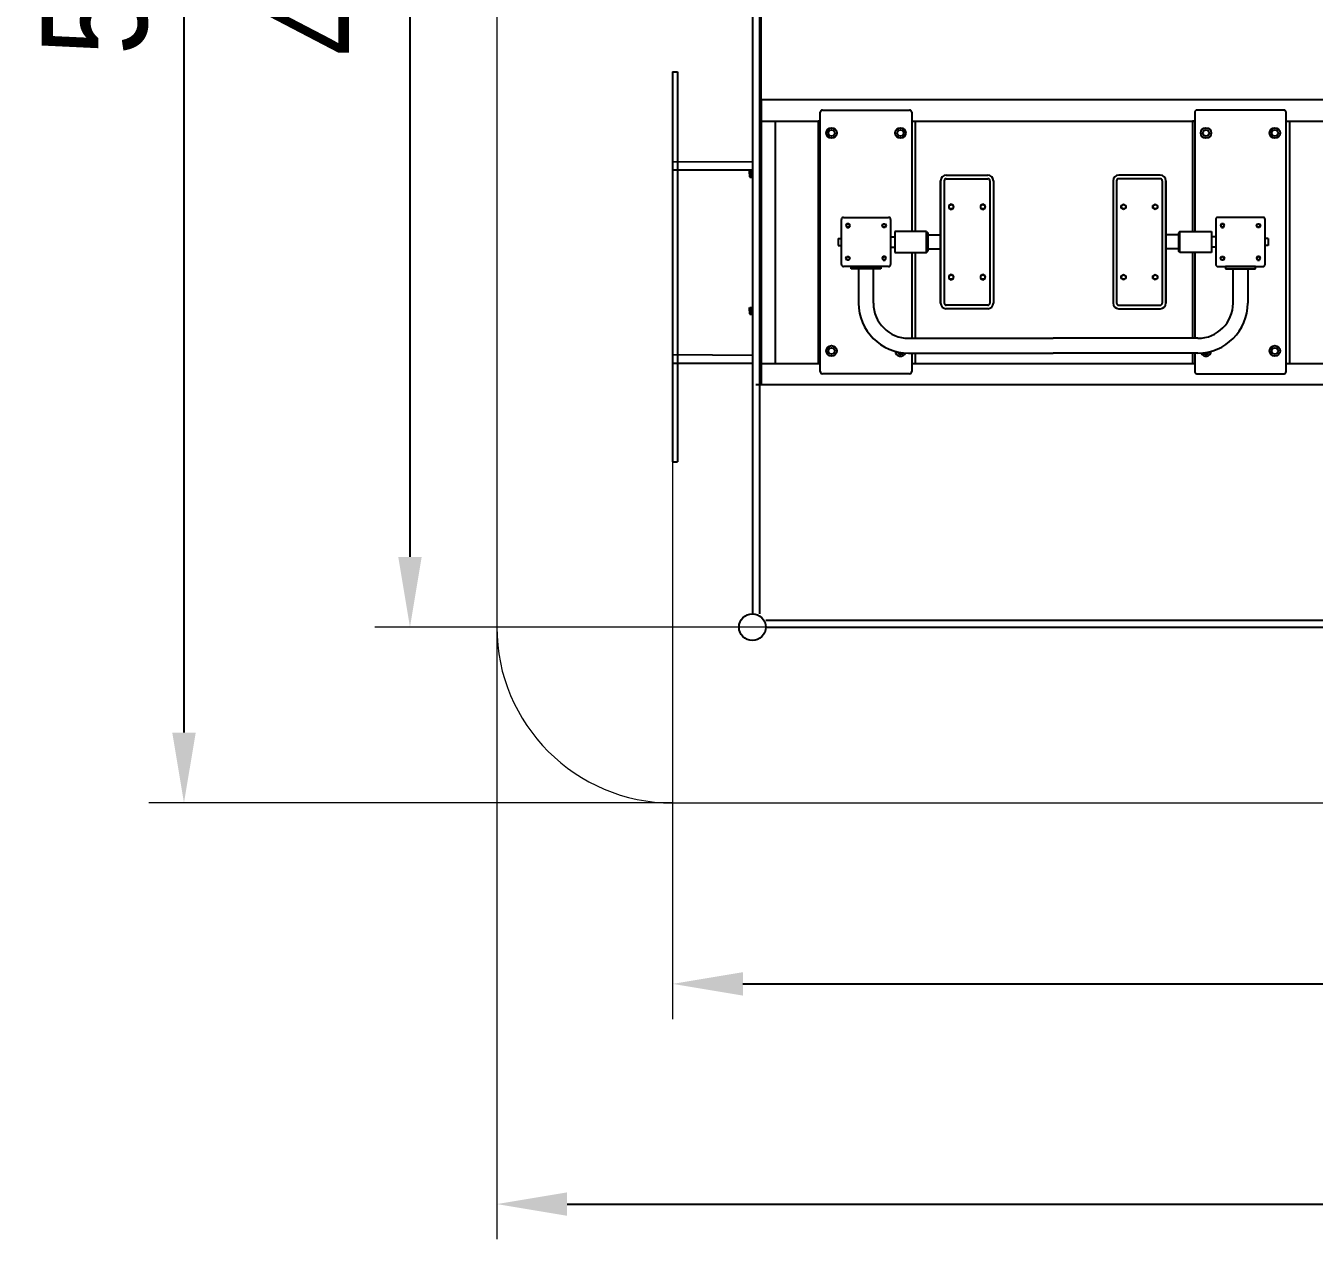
# Model space of a CAD drawing. Header units: millimetres. Extents: x -4989 to 3850, y -3780 to 2461.
# Drawn here: x -4989 to -1324, y -3780 to -328 of the extents above; entities that cross this region are included whole.
import ezdxf

# ---------------------------------------------------------------- set-up
doc = ezdxf.new("R2010")
doc.units = ezdxf.units.MM
for name, color, linetype in [('DIKOM_ЗОНА', 80, 'Continuous'), ('DIKOM_ОБЪЕКТ', 7, 'Continuous'), ('DIKOM_РАЗМЕР_ЗОНА', 7, 'Continuous'), ('DIKOM_РАЗМЕР_ОБЪЕКТА', 7, 'Continuous')]:
    doc.layers.add(name, color=color, linetype=linetype)
doc.styles.add('style1', font='arial.ttf', dxfattribs={"width": 0.8})
doc.dimstyles.new('1-50', dxfattribs={"dimtxt": 300, "dimasz": 200, "dimexe": 100, "dimexo": 0, "dimgap": 100, "dimtad": 1, "dimdec": 0, "dimtxsty": 'style1', "dimcen": 0, "dimclrd": 7, "dimclre": 7, "dimadec": 1, "dimazin": 2, "dimtfac": 1, "dimtdec": 0, "dimtmove": 0, "dimatfit": 3, "dimfxl": 0, "dimlwd": 25, "dimlwe": 18, "dimarcsym": 0})

# ---------------------------------------------------------------- blocks, each defined once
blk = doc.blocks.new('*D0')
at = {"layer": 'Defpoints', "color": 0, "transparency": 16777216}
for p in [(3115.5, 1959.7), (-3896.5, -2039.1), (3081.8, -2039.1)]:
    blk.add_point(p, dxfattribs=at)
at = {"layer": 'DIKOM_РАЗМЕР_ОБЪЕКТА', "color": 7, "lineweight": 18, "transparency": 16777216}
for p, q in [((3115.5, 1959.7), (-3996.5, 1959.7)), ((3081.8, -2039.1), (-3996.5, -2039.1))]:
    blk.add_line(p, q, dxfattribs=at)
at = {"layer": 'DIKOM_РАЗМЕР_ОБЪЕКТА', "color": 7, "lineweight": 25, "transparency": 16777216}
blk.add_line((-3896.5, 1759.7), (-3896.5, -1839.1), dxfattribs=at)
at = {"layer": 'DIKOM_РАЗМЕР_ОБЪЕКТА', "color": 7, "transparency": 16777216}
for points in [[(-3929.8, 1759.7), (-3863.2, 1759.7), (-3896.5, 1959.7)], [(-3929.8, -1839.1), (-3863.2, -1839.1), (-3896.5, -2039.1)]]:
    blk.add_solid(points, dxfattribs=at)
at = {"layer": 'DIKOM_РАЗМЕР_ОБЪЕКТА', "color": 0, "transparency": 16777216, "insert": (-4149.7, -39.7), "char_height": 300, "attachment_point": 5, "rotation": 90, "style": 'style1'}
blk.add_mtext('4000', dxfattribs=at)
blk = doc.blocks.new('*D1')
at = {"layer": 'Defpoints', "color": 0, "transparency": 16777216}
for p in [(3348.8, -1276), (-3149.5, -1568.6), (3348.8, -3054)]:
    blk.add_point(p, dxfattribs=at)
at = {"layer": 'DIKOM_РАЗМЕР_ОБЪЕКТА', "color": 7, "lineweight": 18, "transparency": 16777216}
for p, q in [((3348.8, -1276), (3348.8, -3154)), ((-3149.5, -1568.6), (-3149.5, -3154))]:
    blk.add_line(p, q, dxfattribs=at)
at = {"layer": 'DIKOM_РАЗМЕР_ОБЪЕКТА', "color": 7, "lineweight": 25, "transparency": 16777216}
blk.add_line((-2949.5, -3054), (3148.8, -3054), dxfattribs=at)
at = {"layer": 'DIKOM_РАЗМЕР_ОБЪЕКТА', "color": 7, "transparency": 16777216}
for points in [[(-2949.5, -3020.7), (-2949.5, -3087.3), (-3149.5, -3054)], [(3148.8, -3020.7), (3148.8, -3087.3), (3348.8, -3054)]]:
    blk.add_solid(points, dxfattribs=at)
at = {"layer": 'DIKOM_РАЗМЕР_ОБЪЕКТА', "color": 0, "transparency": 16777216, "insert": (99.7, -2800.8), "char_height": 300, "attachment_point": 5, "style": 'style1'}
blk.add_mtext('6500', dxfattribs=at)
blk = doc.blocks.new('*D2')
at = {"layer": 'Defpoints', "color": 0, "transparency": 16777216}
for p in [(3849.7, -390.4), (-3649.5, -443.9), (3849.7, -3680.5)]:
    blk.add_point(p, dxfattribs=at)
at = {"layer": 'DIKOM_РАЗМЕР_ЗОНА', "color": 7, "lineweight": 18, "transparency": 16777216}
for p, q in [((3849.7, -390.4), (3849.7, -3780.5)), ((-3649.5, -443.9), (-3649.5, -3780.5))]:
    blk.add_line(p, q, dxfattribs=at)
at = {"layer": 'DIKOM_РАЗМЕР_ЗОНА', "color": 7, "lineweight": 25, "transparency": 16777216}
blk.add_line((-3449.5, -3680.5), (3649.7, -3680.5), dxfattribs=at)
at = {"layer": 'DIKOM_РАЗМЕР_ЗОНА', "color": 7, "transparency": 16777216}
for points in [[(-3449.5, -3647.2), (-3449.5, -3713.8), (-3649.5, -3680.5)], [(3649.7, -3647.2), (3649.7, -3713.8), (3849.7, -3680.5)]]:
    blk.add_solid(points, dxfattribs=at)
at = {"layer": 'DIKOM_РАЗМЕР_ЗОНА', "color": 0, "transparency": 16777216, "insert": (100.1, -3427.3), "char_height": 300, "attachment_point": 5, "style": 'style1'}
blk.add_mtext('7500', dxfattribs=at)
blk = doc.blocks.new('*D3')
at = {"layer": 'Defpoints', "color": 0, "transparency": 16777216}
for p in [(-3149.5, 2460.9), (-4539.3, -2539.1), (-3149.5, -2539.1)]:
    blk.add_point(p, dxfattribs=at)
at = {"layer": 'DIKOM_РАЗМЕР_ЗОНА', "color": 7, "lineweight": 18, "transparency": 16777216}
for p, q in [((-3149.5, 2460.9), (-4639.3, 2460.9)), ((-3149.5, -2539.1), (-4639.3, -2539.1))]:
    blk.add_line(p, q, dxfattribs=at)
at = {"layer": 'DIKOM_РАЗМЕР_ЗОНА', "color": 7, "lineweight": 25, "transparency": 16777216}
blk.add_line((-4539.3, 2260.9), (-4539.3, -2339.1), dxfattribs=at)
at = {"layer": 'DIKOM_РАЗМЕР_ЗОНА', "color": 7, "transparency": 16777216}
for points in [[(-4572.6, 2260.9), (-4505.9, 2260.9), (-4539.3, 2460.9)], [(-4572.6, -2339.1), (-4505.9, -2339.1), (-4539.3, -2539.1)]]:
    blk.add_solid(points, dxfattribs=at)
at = {"layer": 'DIKOM_РАЗМЕР_ЗОНА', "color": 0, "transparency": 16777216, "insert": (-4792.4, -39.1), "char_height": 300, "attachment_point": 5, "rotation": 90, "style": 'style1'}
blk.add_mtext('5000', dxfattribs=at)

msp = doc.modelspace()

# ---------------------------------------------------------------- linework, layer by layer
at = {"layer": 'DIKOM_ЗОНА', "color": 3, "lineweight": 15}
for p, q in [((-3649.5, 1960.9), (-3649.5, -2039.1)), ((-3149.5, -2539.1), (3349.7, -2539.1))]:
    msp.add_line(p, q, dxfattribs=at)
msp.add_arc((-3149.5, -2039.1), 500, 180, 270, dxfattribs=at)
at = {"layer": 'DIKOM_ОБЪЕКТ'}
for p, q in [((-2922.5, 1922.9), (-2922.5, -2001.1)), ((-2902.5, 1922.9), (-2902.5, -2001.1)), ((-2897.5, -1349.1), (-2897.5, 1270.9)), ((-3149.5, -458.7), (-3149.5, -1568.6)), ((-3149.5, -458.7), (-3135.5, -458.7)), ((-3135.5, -458.7), (-3135.5, -1568.6)), ((77.5, -539.1), (-2897.5, -539.1)), ((-2897.5, -539.1), (-2897.5, -1349.1)), ((-2729.3, -1312.1), (-2729.3, -574.1)), ((-2723.3, -568.1), (-2475.3, -568.1)), ((-2469.3, -574.1), (-2469.3, -913.1)), ((-1664.3, -574.1), (-1664.3, -913.1)), ((-1410.3, -568.1), (-1658.3, -568.1)), ((-1404.3, -1312.1), (-1404.3, -574.1)), ((-2897.5, -599.1), (-2729.3, -599.1)), ((-2897.5, -599.1), (-2857.5, -599.1)), ((-2897.5, -699.1), (-2897.5, -599.1)), ((-2857.5, -599.1), (-2857.5, -1289.1)), ((-2729.3, -599.1), (-2735.5, -599.1)), ((-2735.5, -599.1), (-2735.5, -1289.1)), ((-2469.3, -599.1), (-1664.3, -599.1)), ((-2469.3, -599.1), (-2459.5, -599.1)), ((-2459.5, -599.1), (-2459.5, -913.1)), ((-1664.3, -599.1), (-1670.5, -599.1)), ((-1670.5, -599.1), (-1670.5, -913.1)), ((-1404.3, -599.1), (-1061.3, -599.1)), ((-1404.3, -599.1), (-1394.5, -599.1)), ((-1394.5, -599.1), (-1394.5, -1289.1)), ((-3149.5, -713.7), (-2921.7, -715.1)), ((-2922.7, -739.1), (-3149.5, -739.1)), ((-2930.9, -741.5), (-2930, -739.8)), ((-2930.9, -749.1), (-2930.9, -741.5)), ((-2930.9, -749.1), (-2930.9, -756.7)), ((-2930.9, -756.7), (-2930, -758.3)), ((-2930, -739.8), (-2924.5, -739.8)), ((-2930, -744.4), (-2924.5, -744.4)), ((-2930, -753.7), (-2924.5, -753.7)), ((-2930, -758.3), (-2924.5, -758.3)), ((-2924.5, -749.1), (-2924.5, -739.1)), ((-2924.5, -739.1), (-2922.5, -739.1)), ((-2924.5, -739.8), (-2924.5, -749.1)), ((-2924.5, -758.3), (-2924.5, -749.1)), ((-2924.5, -749.1), (-2924.5, -759.1)), ((-2924.5, -759.1), (-2922.5, -759.1)), ((-2922.5, -739.1), (-2922.5, -749.1)), ((-2922.5, -759.1), (-2922.5, -749.1)), ((-2387, -1117.1), (-2387, -769.1)), ((-2387, -769.1), (-2387, -1117.1)), ((-2377, -769.1), (-2377, -1117.1)), ((-2371, -753.1), (-2253, -753.1)), ((-2371, -763.1), (-2253, -763.1)), ((-2247, -769.1), (-2247, -1117.1)), ((-2237, -769.1), (-2237, -1117.1)), ((-1896.6, -769.1), (-1896.6, -1117.1)), ((-1886.6, -769.1), (-1886.6, -1117.1)), ((-1762.6, -753.1), (-1880.6, -753.1)), ((-1762.6, -763.1), (-1880.6, -763.1)), ((-1756.6, -769.1), (-1756.6, -1117.1)), ((-1746.6, -1117.1), (-1746.6, -769.1)), ((-1746.6, -769.1), (-1746.6, -1117.1)), ((-2357, -835.6), (-2363.5, -839.3)), ((-2363.5, -839.3), (-2363.5, -846.8)), ((-2350.5, -839.3), (-2357, -835.6)), ((-2350.5, -846.8), (-2350.5, -839.3)), ((-2267, -835.6), (-2273.5, -839.3)), ((-2273.5, -839.3), (-2273.5, -846.8)), ((-2260.5, -839.3), (-2267, -835.6)), ((-2260.5, -846.8), (-2260.5, -839.3)), ((-1873.1, -839.3), (-1866.6, -835.6)), ((-1873.1, -846.8), (-1873.1, -839.3)), ((-1866.6, -835.6), (-1860.1, -839.3)), ((-1860.1, -839.3), (-1860.1, -846.8)), ((-1783.1, -839.3), (-1776.6, -835.6)), ((-1783.1, -846.8), (-1783.1, -839.3)), ((-1776.6, -835.6), (-1770.1, -839.3)), ((-1770.1, -839.3), (-1770.1, -846.8)), ((-2669.3, -1007.1), (-2669.3, -879.1)), ((-2663.3, -873.1), (-2535.3, -873.1)), ((-2529.3, -879.1), (-2529.3, -1007.1)), ((-2363.5, -846.8), (-2357, -850.6)), ((-2357, -850.6), (-2350.5, -846.8)), ((-2273.5, -846.8), (-2267, -850.6)), ((-2267, -850.6), (-2260.5, -846.8)), ((-1866.6, -850.6), (-1873.1, -846.8)), ((-1860.1, -846.8), (-1866.6, -850.6)), ((-1776.6, -850.6), (-1783.1, -846.8)), ((-1770.1, -846.8), (-1776.6, -850.6)), ((-1604.3, -879.1), (-1604.3, -1007.1)), ((-1470.3, -873.1), (-1598.3, -873.1)), ((-1464.3, -1007.1), (-1464.3, -879.1)), ((-2653.5, -891.7), (-2656.4, -896.7)), ((-2656.4, -896.7), (-2653.5, -901.7)), ((-2647.7, -891.7), (-2653.5, -891.7)), ((-2653.5, -901.7), (-2647.7, -901.7)), ((-2644.8, -896.7), (-2647.7, -891.7)), ((-2647.7, -901.7), (-2644.8, -896.7)), ((-2553.8, -896.7), (-2550.9, -891.7)), ((-2550.9, -901.7), (-2553.8, -896.7)), ((-2550.9, -891.7), (-2545.1, -891.7)), ((-2545.1, -901.7), (-2550.9, -901.7)), ((-2545.1, -891.7), (-2542.2, -896.7)), ((-2542.2, -896.7), (-2545.1, -901.7)), ((-2517.3, -913.1), (-2517.3, -973.1)), ((-2427.3, -913.1), (-2517.3, -913.1)), ((-2427.3, -973.1), (-2427.3, -913.1)), ((-2427.3, -913.1), (-2423.3, -916.8)), ((-1706.3, -913.1), (-1710.3, -916.8)), ((-1706.3, -973.1), (-1706.3, -913.1)), ((-1706.3, -913.1), (-1616.3, -913.1)), ((-1616.3, -913.1), (-1616.3, -973.1)), ((-1588.5, -891.7), (-1591.4, -896.7)), ((-1591.4, -896.7), (-1588.5, -901.7)), ((-1582.7, -891.7), (-1588.5, -891.7)), ((-1588.5, -901.7), (-1582.7, -901.7)), ((-1579.8, -896.7), (-1582.7, -891.7)), ((-1582.7, -901.7), (-1579.8, -896.7)), ((-1488.8, -896.7), (-1485.9, -891.7)), ((-1485.9, -901.7), (-1488.8, -896.7)), ((-1485.9, -891.7), (-1480.1, -891.7)), ((-1480.1, -901.7), (-1485.9, -901.7)), ((-1480.1, -891.7), (-1477.2, -896.7)), ((-1477.2, -896.7), (-1480.1, -901.7)), ((-2678.1, -933.1), (-2678.1, -953.1)), ((-2678.1, -933.1), (-2669.3, -933.1)), ((-2529.3, -928.1), (-2517.3, -928.1)), ((-2423.3, -916.8), (-2423.3, -969.7)), ((-2423.3, -923.1), (-2387, -923.1)), ((-1710.3, -923.1), (-1746.6, -923.1)), ((-1710.3, -916.8), (-1710.3, -969.7)), ((-1604.3, -928.1), (-1616.3, -928.1)), ((-1455.5, -933.1), (-1464.3, -933.1)), ((-1455.5, -933.1), (-1455.5, -953.1)), ((-2678.1, -953.1), (-2669.3, -953.1)), ((-2656.4, -989.5), (-2653.5, -984.5)), ((-2653.5, -994.5), (-2656.4, -989.5)), ((-2653.5, -984.5), (-2647.7, -984.5)), ((-2647.7, -984.5), (-2644.8, -989.5)), ((-2644.8, -989.5), (-2647.7, -994.5)), ((-2550.9, -984.5), (-2553.8, -989.5)), ((-2553.8, -989.5), (-2550.9, -994.5)), ((-2545.1, -984.5), (-2550.9, -984.5)), ((-2542.2, -989.5), (-2545.1, -984.5)), ((-2545.1, -994.5), (-2542.2, -989.5)), ((-2529.3, -958.1), (-2517.3, -958.1)), ((-2517.3, -973.1), (-2427.3, -973.1)), ((-2469.3, -973.1), (-2469.3, -1217.1)), ((-2459.5, -973.1), (-2459.5, -1217.1)), ((-2427.3, -973.1), (-2423.3, -969.7)), ((-2423.3, -963.1), (-2387, -963.1)), ((-1710.3, -963.1), (-1746.6, -963.1)), ((-1706.3, -973.1), (-1710.3, -969.7)), ((-1616.3, -973.1), (-1706.3, -973.1)), ((-1670.5, -973.1), (-1670.5, -1217.1)), ((-1664.3, -973.1), (-1664.3, -1217.1)), ((-1604.3, -958.1), (-1616.3, -958.1)), ((-1591.4, -989.5), (-1588.5, -984.5)), ((-1588.5, -994.5), (-1591.4, -989.5)), ((-1588.5, -984.5), (-1582.7, -984.5)), ((-1582.7, -984.5), (-1579.8, -989.5)), ((-1579.8, -989.5), (-1582.7, -994.5)), ((-1485.9, -984.5), (-1488.8, -989.5)), ((-1488.8, -989.5), (-1485.9, -994.5)), ((-1480.1, -984.5), (-1485.9, -984.5)), ((-1477.2, -989.5), (-1480.1, -984.5)), ((-1480.1, -994.5), (-1477.2, -989.5)), ((-1455.5, -953.1), (-1464.3, -953.1)), ((-2535.3, -1013.1), (-2663.3, -1013.1)), ((-2647.7, -994.5), (-2653.5, -994.5)), ((-2641.8, -1019.1), (-2641.8, -1013.1)), ((-2641.8, -1013.1), (-2556.8, -1013.1)), ((-2556.8, -1019.1), (-2641.8, -1019.1)), ((-2620.3, -1019.1), (-2620.3, -1117.1)), ((-2578.3, -1117.1), (-2578.3, -1019.1)), ((-2556.8, -1013.1), (-2556.8, -1019.1)), ((-2550.9, -994.5), (-2545.1, -994.5)), ((-1598.3, -1013.1), (-1470.3, -1013.1)), ((-1582.7, -994.5), (-1588.5, -994.5)), ((-1576.8, -1013.1), (-1576.8, -1019.1)), ((-1491.8, -1013.1), (-1576.8, -1013.1)), ((-1576.8, -1019.1), (-1491.8, -1019.1)), ((-1555.3, -1117.1), (-1555.3, -1019.1)), ((-1513.3, -1019.1), (-1513.3, -1117.1)), ((-1491.8, -1019.1), (-1491.8, -1013.1)), ((-1485.9, -994.5), (-1480.1, -994.5)), ((-2357, -1035.6), (-2363.5, -1039.3)), ((-2363.5, -1039.3), (-2363.5, -1046.8)), ((-2363.5, -1046.8), (-2357, -1050.6)), ((-2350.5, -1039.3), (-2357, -1035.6)), ((-2357, -1050.6), (-2350.5, -1046.8)), ((-2350.5, -1046.8), (-2350.5, -1039.3)), ((-2267, -1035.6), (-2273.5, -1039.3)), ((-2273.5, -1039.3), (-2273.5, -1046.8)), ((-2273.5, -1046.8), (-2267, -1050.6)), ((-2260.5, -1039.3), (-2267, -1035.6)), ((-2267, -1050.6), (-2260.5, -1046.8)), ((-2260.5, -1046.8), (-2260.5, -1039.3)), ((-1873.1, -1039.3), (-1866.6, -1035.6)), ((-1873.1, -1046.8), (-1873.1, -1039.3)), ((-1866.6, -1050.6), (-1873.1, -1046.8)), ((-1866.6, -1035.6), (-1860.1, -1039.3)), ((-1860.1, -1046.8), (-1866.6, -1050.6)), ((-1860.1, -1039.3), (-1860.1, -1046.8)), ((-1783.1, -1039.3), (-1776.6, -1035.6)), ((-1783.1, -1046.8), (-1783.1, -1039.3)), ((-1776.6, -1050.6), (-1783.1, -1046.8)), ((-1776.6, -1035.6), (-1770.1, -1039.3)), ((-1770.1, -1046.8), (-1776.6, -1050.6)), ((-1770.1, -1039.3), (-1770.1, -1046.8)), ((-2930.9, -1131.5), (-2930, -1129.8)), ((-2930.9, -1139.1), (-2930.9, -1131.5)), ((-2930, -1129.8), (-2924.5, -1129.8)), ((-2930, -1134.4), (-2924.5, -1134.4)), ((-2924.5, -1139.1), (-2924.5, -1129.1)), ((-2924.5, -1129.1), (-2922.5, -1129.1)), ((-2924.5, -1129.8), (-2924.5, -1139.1)), ((-2922.5, -1129.1), (-2922.5, -1139.1)), ((-2253, -1123.1), (-2371, -1123.1)), ((-2253, -1133.1), (-2371, -1133.1)), ((-1880.6, -1123.1), (-1762.6, -1123.1)), ((-1880.6, -1133.1), (-1762.6, -1133.1)), ((-2930.9, -1139.1), (-2930.9, -1146.7)), ((-2930.9, -1146.7), (-2930, -1148.3)), ((-2930, -1143.7), (-2924.5, -1143.7)), ((-2930, -1148.3), (-2924.5, -1148.3)), ((-2924.5, -1148.3), (-2924.5, -1139.1)), ((-2924.5, -1139.1), (-2924.5, -1149.1)), ((-2924.5, -1149.1), (-2922.5, -1149.1)), ((-2922.5, -1149.1), (-2922.5, -1139.1)), ((-2478.3, -1217.1), (-2066.8, -1217.1)), ((-1655.3, -1217.1), (-2066.8, -1217.1)), ((-3149.5, -1263.7), (-2922.5, -1265.1)), ((-2478.3, -1259.1), (-2066.8, -1259.1)), ((-2469.3, -1259.1), (-2469.3, -1312.1)), ((-2459.5, -1259.1), (-2459.5, -1289.1)), ((-1655.3, -1259.1), (-2066.8, -1259.1)), ((-1670.5, -1259.1), (-1670.5, -1289.1)), ((-1664.3, -1259.1), (-1664.3, -1312.1)), ((-2923.5, -1289.1), (-3149.5, -1289.1)), ((-2897.5, -1289.1), (-2729.3, -1289.1)), ((-2475.3, -1318.1), (-2723.3, -1318.1)), ((-2469.3, -1289.1), (-1664.3, -1289.1)), ((-1658.3, -1318.1), (-1410.3, -1318.1)), ((-1404.3, -1289.1), (-1061.3, -1289.1)), ((-2912.5, -1349.1), (-2897.5, -1349.1)), ((-2897.5, -1349.1), (15.7, -1349.1)), ((-3149.5, -1568.6), (-3135.5, -1568.6)), ((-2884.5, -2019.1), (-960.5, -2019.1)), ((-2884.5, -2039.1), (-960.5, -2039.1))]:
    msp.add_line(p, q, dxfattribs=at)
for centre, radius in [((-2697.3, -633.1), 15), ((-2501.3, -633.1), 15), ((-1632.3, -633.1), 15), ((-1436.3, -633.1), 15), ((-2697.3, -633.1), 9), ((-2501.3, -633.1), 9), ((-1632.3, -633.1), 9), ((-1436.3, -633.1), 9), ((-2357, -843.1), 6.18), ((-2267, -843.1), 6.18), ((-1866.6, -843.1), 6.18), ((-1776.6, -843.1), 6.18), ((-2650.6, -896.7), 4.75), ((-2548, -896.7), 4.75), ((-1585.6, -896.7), 4.75), ((-1483, -896.7), 4.75), ((-2650.6, -989.5), 4.75), ((-2548, -989.5), 4.75), ((-1585.6, -989.5), 4.75), ((-1483, -989.5), 4.75), ((-2357, -1043.1), 6.18), ((-2267, -1043.1), 6.18), ((-1866.6, -1043.1), 6.18), ((-1776.6, -1043.1), 6.18), ((-2697.3, -1253.1), 15), ((-2697.3, -1253.1), 9), ((-1436.3, -1253.1), 15), ((-1436.3, -1253.1), 9), ((-2922.5, -2039.1), 38)]:
    msp.add_circle(centre, radius, dxfattribs=at)
for centre, radius, start, end in [((-2723.3, -574.1), 6, 90, 180), ((-2475.3, -574.1), 6, 0, 90), ((-1658.3, -574.1), 6, 90, 180), ((-1410.3, -574.1), 6, 0, 90), ((-2919.1, -749.1), 11.8, 156.8627, 180), ((-2919.1, -749.1), 11.8, 180, 203.1373), ((-2927.6, -742.2), 3.24, 150.866, 223.3168), ((-2927.6, -755.9), 3.24, 136.6832, 209.134), ((-2371, -769.1), 16, 90, 180), ((-2371, -769.1), 6, 90, 180), ((-2253, -769.1), 16, 0, 90), ((-2253, -769.1), 6, 0, 90), ((-1880.6, -769.1), 16, 90, 180), ((-1880.6, -769.1), 6, 90, 180), ((-1762.6, -769.1), 16, 0, 90), ((-1762.6, -769.1), 6, 0, 90), ((-2663.3, -879.1), 6, 90, 180), ((-2535.3, -879.1), 6, 0, 90), ((-1598.3, -879.1), 6, 90, 180), ((-1470.3, -879.1), 6, 0, 90), ((-2663.3, -1007.1), 6, 180, 270), ((-2535.3, -1007.1), 6, 270, 0), ((-1598.3, -1007.1), 6, 180, 270), ((-1470.3, -1007.1), 6, 270, 0), ((-2919.1, -1139.1), 11.8, 156.8627, 180), ((-2927.6, -1132.2), 3.24, 150.866, 223.3168), ((-2478.3, -1117.1), 142, 180, 270), ((-2478.3, -1117.1), 100, 180, 270), ((-2371, -1117.1), 16, 180, 270), ((-2371, -1117.1), 6, 180, 270), ((-2253, -1117.1), 16, 270, 0), ((-2253, -1117.1), 6, 270, 0), ((-1880.6, -1117.1), 16, 180, 270), ((-1880.6, -1117.1), 6, 180, 270), ((-1762.6, -1117.1), 16, 270, 0), ((-1762.6, -1117.1), 6, 270, 0), ((-1655.3, -1117.1), 100, 270, 0), ((-1655.3, -1117.1), 142, 270, 0), ((-2919.1, -1139.1), 11.8, 180, 203.1373), ((-2927.6, -1145.9), 3.24, 136.6832, 209.134), ((-2501.3, -1253.1), 15, 183.162, 337.6402), ((-2501.3, -1253.1), 9, 195.6238, 325.1783), ((-1632.3, -1253.1), 15, 202.3598, 356.838), ((-1632.3, -1253.1), 9, 214.8217, 344.3762), ((-2723.3, -1312.1), 6, 180, 270), ((-2475.3, -1312.1), 6, 270, 0), ((-1658.3, -1312.1), 6, 180, 270), ((-1410.3, -1312.1), 6, 270, 0)]:
    msp.add_arc(centre, radius, start, end, dxfattribs=at)

# ---------------------------------------------------------------- dimensions: what is measured, and where the dimension line sits
at = {"layer": 'DIKOM_РАЗМЕР_ЗОНА'}
dim = msp.add_linear_dim(base=(-4539.3, -2539.1), p1=(-3149.5, 2460.9), p2=(-3149.5, -2539.1), angle=90, dimstyle='1-50', dxfattribs=at)
dim.commit()
dim.dimension.update_dxf_attribs({"geometry": '*D3', "text_midpoint": (-4539.3, -39.1), "dimtype": 160})
dim = msp.add_linear_dim(base=(3849.7, -3680.5), p1=(-3649.5, -443.9), p2=(3849.7, -390.4), text='7500', dimstyle='1-50', dxfattribs=at)
dim.commit()
dim.dimension.update_dxf_attribs({"geometry": '*D2', "text_midpoint": (100.1, -3680.5), "dimtype": 160})
at = {"layer": 'DIKOM_РАЗМЕР_ОБЪЕКТА'}
dim = msp.add_linear_dim(base=(-3896.5, -2039.1), p1=(3115.5, 1959.7), p2=(3081.8, -2039.1), angle=90, text='4000', dimstyle='1-50', dxfattribs=at)
dim.commit()
dim.dimension.update_dxf_attribs({"geometry": '*D0', "text_midpoint": (-3896.5, -39.7), "dimtype": 160})
dim = msp.add_linear_dim(base=(3348.8, -3054), p1=(-3149.5, -1568.6), p2=(3348.8, -1276), text='6500', dimstyle='1-50', dxfattribs=at)
dim.commit()
dim.dimension.update_dxf_attribs({"geometry": '*D1', "text_midpoint": (99.7, -3054), "dimtype": 160})

doc.saveas('drawing.dxf')
